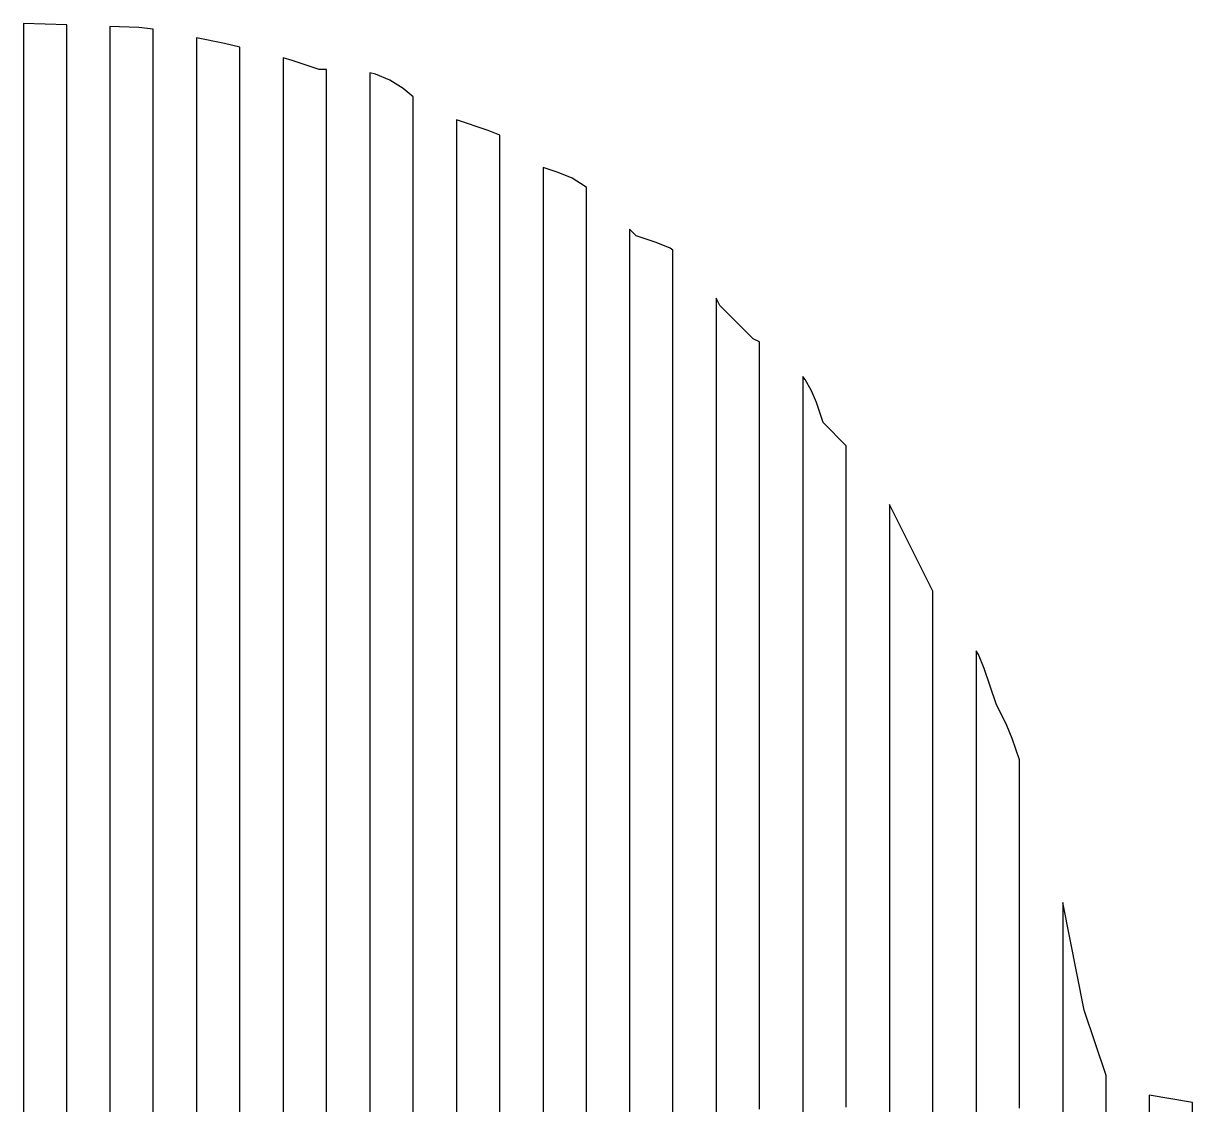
# Model space of a CAD drawing. Header units: metres. Extents: x -6 to 1890, y -8 to 898.
# Drawn here: x 1685.6 to 1793.6, y 642.5 to 742.4 of the extents above; entities that cross this region are included whole.
import ezdxf

# ---------------------------------------------------------------- set-up
doc = ezdxf.new("R2010")
doc.units = ezdxf.units.M
doc.layers.add('PASSADAS_COMPLETAS', color=1, linetype='CONTINUOUS')
doc.layers.add('PECAS_2D', color=3, linetype='CONTINUOUS')

msp = doc.modelspace()

# ---------------------------------------------------------------- linework, layer by layer
at = {"layer": 'PASSADAS_COMPLETAS'}
for points in [[(1689.578, 641.652), (1689.578, 642.942), (1689.578, 644.231), (1689.578, 645.521), (1689.578, 646.81), (1689.578, 648.1), (1689.578, 649.39), (1689.578, 650.679), (1689.578, 699.684), (1689.578, 700.973), (1689.578, 702.263), (1689.578, 703.553), (1689.578, 706.132), (1689.578, 708.711), (1689.578, 711.29), (1689.578, 713.869), (1689.578, 716.448), (1689.578, 719.028), (1689.578, 720.317), (1689.578, 722.896), (1689.578, 724.186), (1689.578, 725.476), (1689.578, 729.344), (1689.578, 730.634), (1689.578, 731.924), (1689.578, 733.213), (1689.578, 734.503), (1689.578, 735.792), (1689.578, 737.082), (1689.578, 738.372), (1689.578, 742.24), (1685.578, 742.383), (1685.578, 738.491), (1685.578, 737.194), (1685.578, 735.896), (1685.578, 734.599), (1685.578, 733.302), (1685.578, 732.004), (1685.578, 730.707), (1685.578, 728.112), (1685.578, 726.815), (1685.578, 725.517), (1685.578, 724.22), (1685.578, 722.923), (1685.578, 721.625), (1685.578, 720.328), (1685.578, 719.031), (1685.578, 716.436), (1685.578, 713.841), (1685.578, 712.544), (1685.578, 709.949), (1685.578, 707.354), (1685.578, 704.76), (1685.578, 703.462), (1685.578, 700.867), (1685.578, 654.162), (1685.578, 652.865), (1685.578, 651.568), (1685.578, 650.27), (1685.578, 648.973), (1685.578, 647.676), (1685.578, 646.378), (1685.578, 645.081), (1685.578, 637.297)], [(1697.578, 639.602), (1697.578, 644.779), (1697.578, 696.547), (1697.578, 697.842), (1697.578, 699.136), (1697.578, 700.43), (1697.578, 701.724), (1697.578, 704.313), (1697.578, 706.901), (1697.578, 709.49), (1697.578, 712.078), (1697.578, 714.666), (1697.578, 717.255), (1697.578, 719.843), (1697.578, 722.432), (1697.578, 723.726), (1697.578, 726.314), (1697.578, 728.903), (1697.578, 731.491), (1697.578, 732.785), (1697.578, 734.08), (1697.578, 736.668), (1697.578, 741.845), (1696.228, 742.003), (1693.578, 742.097), (1693.578, 738.223), (1693.578, 736.932), (1693.578, 735.641), (1693.578, 734.349), (1693.578, 733.058), (1693.578, 731.767), (1693.578, 730.475), (1693.578, 729.184), (1693.578, 727.892), (1693.578, 726.601), (1693.578, 724.018), (1693.578, 721.436), (1693.578, 718.853), (1693.578, 716.27), (1693.578, 713.687), (1693.578, 711.105), (1693.578, 708.522), (1693.578, 705.939), (1693.578, 703.356), (1693.578, 702.065), (1693.578, 700.774), (1693.578, 699.482), (1693.578, 698.191), (1693.578, 646.536), (1693.578, 645.245), (1693.578, 643.953), (1693.578, 642.662), (1693.578, 641.371)], [(1705.578, 625.074), (1705.578, 691.041), (1705.578, 692.335), (1705.578, 693.628), (1705.578, 694.922), (1705.578, 696.215), (1705.578, 698.802), (1705.578, 701.389), (1705.578, 703.976), (1705.578, 706.563), (1705.578, 709.15), (1705.578, 711.737), (1705.578, 714.324), (1705.578, 716.911), (1705.578, 719.498), (1705.578, 722.084), (1705.578, 724.671), (1705.578, 727.258), (1705.578, 729.845), (1705.578, 732.432), (1705.578, 733.726), (1705.578, 735.019), (1705.578, 740.193), (1704.151, 740.539), (1701.578, 741.054), (1701.578, 735.896), (1701.578, 734.607), (1701.578, 733.317), (1701.578, 732.028), (1701.578, 729.449), (1701.578, 728.159), (1701.578, 725.58), (1701.578, 723.001), (1701.578, 720.423), (1701.578, 717.844), (1701.578, 715.265), (1701.578, 712.686), (1701.578, 710.107), (1701.578, 707.528), (1701.578, 704.949), (1701.578, 702.37), (1701.578, 699.791), (1701.578, 698.502), (1701.578, 697.212), (1701.578, 695.923), (1701.578, 694.633), (1701.578, 632.739)], [(1713.578, 609.22), (1713.578, 685.277), (1713.578, 686.566), (1713.578, 687.855), (1713.578, 689.145), (1713.578, 690.434), (1713.578, 693.012), (1713.578, 695.59), (1713.578, 698.168), (1713.578, 700.747), (1713.578, 703.325), (1713.578, 705.903), (1713.578, 708.481), (1713.578, 711.059), (1713.578, 713.638), (1713.578, 716.216), (1713.578, 718.794), (1713.578, 721.372), (1713.578, 723.951), (1713.578, 726.529), (1713.578, 729.107), (1713.578, 731.685), (1713.578, 732.974), (1713.578, 738.131), (1712.891, 738.131), (1710.414, 738.956), (1709.578, 739.193), (1709.578, 734.009), (1709.578, 732.713), (1709.578, 730.12), (1709.578, 727.528), (1709.578, 724.936), (1709.578, 722.344), (1709.578, 719.751), (1709.578, 717.159), (1709.578, 714.567), (1709.578, 711.975), (1709.578, 709.382), (1709.578, 705.494), (1709.578, 702.902), (1709.578, 700.31), (1709.578, 697.717), (1709.578, 695.125), (1709.578, 693.829), (1709.578, 692.533), (1709.578, 691.237), (1709.578, 689.941), (1709.578, 688.645), (1709.578, 687.348), (1709.578, 612.174)], [(1721.578, 589.669), (1721.578, 677.482), (1721.578, 680.065), (1721.578, 681.356), (1721.578, 682.647), (1721.578, 685.23), (1721.578, 689.104), (1721.578, 691.687), (1721.578, 694.27), (1721.578, 696.852), (1721.578, 699.435), (1721.578, 702.018), (1721.578, 704.6), (1721.578, 707.183), (1721.578, 709.766), (1721.578, 712.349), (1721.578, 714.931), (1721.578, 717.514), (1721.578, 720.097), (1721.578, 722.679), (1721.578, 725.262), (1721.578, 727.845), (1721.578, 729.136), (1721.578, 730.428), (1721.578, 735.593), (1720.656, 736.382), (1719.432, 737.135), (1718.096, 737.688), (1717.578, 737.812), (1717.578, 731.322), (1717.578, 730.024), (1717.578, 727.428), (1717.578, 724.832), (1717.578, 722.236), (1717.578, 719.64), (1717.578, 717.044), (1717.578, 714.448), (1717.578, 711.852), (1717.578, 709.256), (1717.578, 706.66), (1717.578, 704.064), (1717.578, 701.468), (1717.578, 698.872), (1717.578, 696.276), (1717.578, 693.68), (1717.578, 691.084), (1717.578, 688.488), (1717.578, 687.19), (1717.578, 685.892), (1717.578, 684.594), (1717.578, 683.296), (1717.578, 681.997), (1717.578, 680.7), (1717.578, 595.031)], [(1729.578, 582.949), (1729.578, 668.516), (1729.578, 669.813), (1729.578, 671.109), (1729.578, 672.406), (1729.578, 673.702), (1729.578, 676.295), (1729.578, 678.888), (1729.578, 681.481), (1729.578, 684.074), (1729.578, 686.667), (1729.578, 689.26), (1729.578, 691.853), (1729.578, 695.742), (1729.578, 698.335), (1729.578, 700.928), (1729.578, 703.521), (1729.578, 706.114), (1729.578, 708.707), (1729.578, 711.3), (1729.578, 713.893), (1729.578, 716.486), (1729.578, 719.079), (1729.578, 721.672), (1729.578, 724.265), (1729.578, 725.561), (1729.578, 732.044), (1728.511, 732.493), (1725.578, 733.471), (1725.578, 728.31), (1725.578, 727.02), (1725.578, 724.439), (1725.578, 721.858), (1725.578, 719.278), (1725.578, 716.697), (1725.578, 714.117), (1725.578, 711.536), (1725.578, 708.956), (1725.578, 706.375), (1725.578, 703.794), (1725.578, 699.924), (1725.578, 697.343), (1725.578, 694.763), (1725.578, 692.182), (1725.578, 689.601), (1725.578, 687.021), (1725.578, 684.44), (1725.578, 681.86), (1725.578, 679.279), (1725.578, 677.989), (1725.578, 676.699), (1725.578, 674.118), (1725.578, 585.089)], [(1737.578, 583.624), (1737.578, 656.075), (1737.578, 657.369), (1737.578, 658.663), (1737.578, 659.957), (1737.578, 661.251), (1737.578, 663.838), (1737.578, 666.426), (1737.578, 669.013), (1737.578, 671.601), (1737.578, 675.482), (1737.578, 678.07), (1737.578, 680.657), (1737.578, 683.245), (1737.578, 685.832), (1737.578, 688.42), (1737.578, 691.008), (1737.578, 693.595), (1737.578, 696.183), (1737.578, 698.77), (1737.578, 701.358), (1737.578, 703.945), (1737.578, 706.533), (1737.578, 709.121), (1737.578, 711.708), (1737.578, 715.589), (1737.578, 718.177), (1737.578, 719.471), (1737.578, 720.765), (1737.578, 727.233), (1737.466, 727.329), (1736.266, 728.071), (1734.974, 728.616), (1733.578, 729.081), (1733.578, 723.889), (1733.578, 722.591), (1733.578, 719.995), (1733.578, 717.399), (1733.578, 714.803), (1733.578, 712.207), (1733.578, 709.611), (1733.578, 707.015), (1733.578, 704.419), (1733.578, 701.823), (1733.578, 699.227), (1733.578, 696.631), (1733.578, 694.035), (1733.578, 691.439), (1733.578, 688.843), (1733.578, 686.247), (1733.578, 682.353), (1733.578, 679.757), (1733.578, 677.161), (1733.578, 674.565), (1733.578, 671.969), (1733.578, 669.373), (1733.578, 668.075), (1733.578, 666.777), (1733.578, 665.479), (1733.578, 664.181), (1733.578, 662.883), (1733.578, 661.585), (1733.578, 581.109)], [(1745.578, 641.305), (1745.578, 642.598), (1745.578, 643.89), (1745.578, 646.476), (1745.578, 649.061), (1745.578, 651.646), (1745.578, 655.524), (1745.578, 658.109), (1745.578, 660.694), (1745.578, 663.279), (1745.578, 665.864), (1745.578, 668.449), (1745.578, 671.034), (1745.578, 673.62), (1745.578, 676.205), (1745.578, 678.79), (1745.578, 681.375), (1745.578, 683.96), (1745.578, 686.545), (1745.578, 689.13), (1745.578, 691.716), (1745.578, 694.301), (1745.578, 698.179), (1745.578, 700.764), (1745.578, 703.349), (1745.578, 705.934), (1745.578, 708.519), (1745.578, 711.104), (1745.578, 712.397), (1745.578, 713.689), (1745.578, 721.445), (1745.322, 721.604), (1744.022, 722.152), (1742.182, 722.766), (1741.578, 723.37), (1741.578, 716.914), (1741.578, 715.623), (1741.578, 713.041), (1741.578, 710.458), (1741.578, 707.876), (1741.578, 705.294), (1741.578, 702.711), (1741.578, 700.129), (1741.578, 697.547), (1741.578, 694.964), (1741.578, 692.382), (1741.578, 689.799), (1741.578, 687.217), (1741.578, 684.635), (1741.578, 682.052), (1741.578, 678.179), (1741.578, 675.596), (1741.578, 673.014), (1741.578, 670.432), (1741.578, 667.849), (1741.578, 665.267), (1741.578, 662.685), (1741.578, 660.102), (1741.578, 657.52), (1741.578, 654.938), (1741.578, 653.646), (1741.578, 652.355), (1741.578, 651.064), (1741.578, 649.773), (1741.578, 648.482), (1741.578, 647.191), (1741.578, 645.899), (1741.578, 643.317), (1741.578, 578.758)], [(1753.578, 642.068), (1753.578, 644.646), (1753.578, 647.223), (1753.578, 649.801), (1753.578, 652.379), (1753.578, 654.956), (1753.578, 657.534), (1753.578, 660.112), (1753.578, 662.689), (1753.578, 665.267), (1753.578, 667.844), (1753.578, 670.422), (1753.578, 673), (1753.578, 675.577), (1753.578, 678.155), (1753.578, 680.732), (1753.578, 684.599), (1753.578, 687.177), (1753.578, 689.754), (1753.578, 692.332), (1753.578, 694.909), (1753.578, 697.487), (1753.578, 700.065), (1753.578, 702.642), (1753.578, 703.931), (1753.578, 705.22), (1753.578, 712.953), (1752.998, 713.243), (1749.916, 716.325), (1749.578, 717.001), (1749.578, 710.528), (1749.578, 709.233), (1749.578, 706.644), (1749.578, 704.055), (1749.578, 701.466), (1749.578, 698.877), (1749.578, 696.287), (1749.578, 693.698), (1749.578, 691.109), (1749.578, 688.52), (1749.578, 685.931), (1749.578, 682.047), (1749.578, 679.458), (1749.578, 676.869), (1749.578, 674.279), (1749.578, 671.69), (1749.578, 669.101), (1749.578, 666.512), (1749.578, 663.923), (1749.578, 661.334), (1749.578, 658.744), (1749.578, 656.155), (1749.578, 653.566), (1749.578, 650.977), (1749.578, 648.388), (1749.578, 645.798), (1749.578, 643.209), (1749.578, 640.62)], [(1761.578, 642.273), (1761.578, 644.873), (1761.578, 647.473), (1761.578, 650.073), (1761.578, 652.672), (1761.578, 655.272), (1761.578, 657.872), (1761.578, 660.472), (1761.578, 663.072), (1761.578, 665.672), (1761.578, 668.272), (1761.578, 670.872), (1761.578, 673.472), (1761.578, 676.071), (1761.578, 678.671), (1761.578, 681.271), (1761.578, 683.871), (1761.578, 686.471), (1761.578, 689.071), (1761.578, 691.671), (1761.578, 692.971), (1761.578, 694.271), (1761.578, 703.37), (1759.439, 705.509), (1758.826, 707.349), (1758.384, 708.436), (1757.795, 709.474), (1757.578, 709.76), (1757.578, 700.726), (1757.578, 699.436), (1757.578, 695.565), (1757.578, 692.984), (1757.578, 690.403), (1757.578, 687.822), (1757.578, 685.241), (1757.578, 682.66), (1757.578, 680.079), (1757.578, 677.498), (1757.578, 674.917), (1757.578, 672.336), (1757.578, 668.465), (1757.578, 665.884), (1757.578, 663.303), (1757.578, 660.722), (1757.578, 658.141), (1757.578, 655.56), (1757.578, 652.979), (1757.578, 650.399), (1757.578, 647.818), (1757.578, 645.237), (1757.578, 642.656), (1757.578, 640.075)], [(1769.578, 640.568), (1769.578, 643.165), (1769.578, 645.763), (1769.578, 648.361), (1769.578, 650.959), (1769.578, 653.557), (1769.578, 656.155), (1769.578, 658.753), (1769.578, 661.351), (1769.578, 663.948), (1769.578, 666.546), (1769.578, 669.144), (1769.578, 671.742), (1769.578, 674.34), (1769.578, 676.938), (1769.578, 678.237), (1769.578, 679.536), (1769.578, 689.927), (1765.578, 697.927), (1765.578, 687.606), (1765.578, 686.316), (1765.578, 683.736), (1765.578, 681.156), (1765.578, 678.576), (1765.578, 675.995), (1765.578, 673.415), (1765.578, 670.835), (1765.578, 666.965), (1765.578, 664.385), (1765.578, 661.804), (1765.578, 659.224), (1765.578, 656.644), (1765.578, 654.064), (1765.578, 651.484), (1765.578, 648.903), (1765.578, 646.323), (1765.578, 643.743), (1765.578, 641.163)], [(1777.578, 642.177), (1777.578, 646.039), (1777.578, 648.614), (1777.578, 651.188), (1777.578, 652.476), (1777.578, 653.763), (1777.578, 674.36), (1776.922, 676.326), (1776.429, 677.518), (1775.425, 679.525), (1774.337, 682.789), (1773.793, 684.081), (1773.578, 684.429), (1773.578, 668.934), (1773.578, 667.643), (1773.578, 665.06), (1773.578, 662.478), (1773.578, 659.896), (1773.578, 657.313), (1773.578, 654.731), (1773.578, 652.148), (1773.578, 649.566), (1773.578, 646.983), (1773.578, 644.401), (1773.578, 641.819)], [(1785.578, 639.985), (1785.578, 645.189), (1783.565, 651.229), (1781.578, 661.162), (1781.578, 640.488)], [(1793.578, 637.521), (1793.578, 642.697), (1789.578, 643.364), (1789.578, 639.478)]]:
    msp.add_lwpolyline(points, dxfattribs=at)
at = {"layer": 'PECAS_2D'}
for points in [[(1689.578, 641.652), (1689.578, 642.942), (1689.578, 644.231), (1689.578, 645.521), (1689.578, 646.81), (1689.578, 648.1), (1689.578, 649.39), (1689.578, 650.679), (1689.578, 699.684), (1689.578, 700.973), (1689.578, 702.263), (1689.578, 703.553), (1689.578, 706.132), (1689.578, 708.711), (1689.578, 711.29), (1689.578, 713.869), (1689.578, 716.448), (1689.578, 719.028), (1689.578, 720.317), (1689.578, 722.896), (1689.578, 724.186), (1689.578, 725.476), (1689.578, 729.344), (1689.578, 730.634), (1689.578, 731.924), (1689.578, 733.213), (1689.578, 734.503), (1689.578, 735.792), (1689.578, 737.082), (1689.578, 738.372), (1689.578, 742.24), (1685.578, 742.383), (1685.578, 738.491), (1685.578, 737.194), (1685.578, 735.896), (1685.578, 734.599), (1685.578, 733.302), (1685.578, 732.004), (1685.578, 730.707), (1685.578, 728.112), (1685.578, 726.815), (1685.578, 725.517), (1685.578, 724.22), (1685.578, 722.923), (1685.578, 721.625), (1685.578, 720.328), (1685.578, 719.031), (1685.578, 716.436), (1685.578, 713.841), (1685.578, 712.544), (1685.578, 709.949), (1685.578, 707.354), (1685.578, 704.76), (1685.578, 703.462), (1685.578, 700.867), (1685.578, 654.162), (1685.578, 652.865), (1685.578, 651.568), (1685.578, 650.27), (1685.578, 648.973), (1685.578, 647.676), (1685.578, 646.378), (1685.578, 645.081), (1685.578, 637.297)], [(1697.578, 639.602), (1697.578, 644.779), (1697.578, 696.547), (1697.578, 697.842), (1697.578, 699.136), (1697.578, 700.43), (1697.578, 701.724), (1697.578, 704.313), (1697.578, 706.901), (1697.578, 709.49), (1697.578, 712.078), (1697.578, 714.666), (1697.578, 717.255), (1697.578, 719.843), (1697.578, 722.432), (1697.578, 723.726), (1697.578, 726.314), (1697.578, 728.903), (1697.578, 731.491), (1697.578, 732.785), (1697.578, 734.08), (1697.578, 736.668), (1697.578, 741.845), (1696.228, 742.003), (1693.578, 742.097), (1693.578, 738.223), (1693.578, 736.932), (1693.578, 735.641), (1693.578, 734.349), (1693.578, 733.058), (1693.578, 731.767), (1693.578, 730.475), (1693.578, 729.184), (1693.578, 727.892), (1693.578, 726.601), (1693.578, 724.018), (1693.578, 721.436), (1693.578, 718.853), (1693.578, 716.27), (1693.578, 713.687), (1693.578, 711.105), (1693.578, 708.522), (1693.578, 705.939), (1693.578, 703.356), (1693.578, 702.065), (1693.578, 700.774), (1693.578, 699.482), (1693.578, 698.191), (1693.578, 646.536), (1693.578, 645.245), (1693.578, 643.953), (1693.578, 642.662), (1693.578, 641.371)], [(1705.578, 625.074), (1705.578, 691.041), (1705.578, 692.335), (1705.578, 693.628), (1705.578, 694.922), (1705.578, 696.215), (1705.578, 698.802), (1705.578, 701.389), (1705.578, 703.976), (1705.578, 706.563), (1705.578, 709.15), (1705.578, 711.737), (1705.578, 714.324), (1705.578, 716.911), (1705.578, 719.498), (1705.578, 722.084), (1705.578, 724.671), (1705.578, 727.258), (1705.578, 729.845), (1705.578, 732.432), (1705.578, 733.726), (1705.578, 735.019), (1705.578, 740.193), (1704.151, 740.539), (1701.578, 741.054), (1701.578, 735.896), (1701.578, 734.607), (1701.578, 733.317), (1701.578, 732.028), (1701.578, 729.449), (1701.578, 728.159), (1701.578, 725.58), (1701.578, 723.001), (1701.578, 720.423), (1701.578, 717.844), (1701.578, 715.265), (1701.578, 712.686), (1701.578, 710.107), (1701.578, 707.528), (1701.578, 704.949), (1701.578, 702.37), (1701.578, 699.791), (1701.578, 698.502), (1701.578, 697.212), (1701.578, 695.923), (1701.578, 694.633), (1701.578, 632.739)], [(1713.578, 609.22), (1713.578, 685.277), (1713.578, 686.566), (1713.578, 687.855), (1713.578, 689.145), (1713.578, 690.434), (1713.578, 693.012), (1713.578, 695.59), (1713.578, 698.168), (1713.578, 700.747), (1713.578, 703.325), (1713.578, 705.903), (1713.578, 708.481), (1713.578, 711.059), (1713.578, 713.638), (1713.578, 716.216), (1713.578, 718.794), (1713.578, 721.372), (1713.578, 723.951), (1713.578, 726.529), (1713.578, 729.107), (1713.578, 731.685), (1713.578, 732.974), (1713.578, 738.131), (1712.891, 738.131), (1710.414, 738.956), (1709.578, 739.193), (1709.578, 734.009), (1709.578, 732.713), (1709.578, 730.12), (1709.578, 727.528), (1709.578, 724.936), (1709.578, 722.344), (1709.578, 719.751), (1709.578, 717.159), (1709.578, 714.567), (1709.578, 711.975), (1709.578, 709.382), (1709.578, 705.494), (1709.578, 702.902), (1709.578, 700.31), (1709.578, 697.717), (1709.578, 695.125), (1709.578, 693.829), (1709.578, 692.533), (1709.578, 691.237), (1709.578, 689.941), (1709.578, 688.645), (1709.578, 687.348), (1709.578, 612.174)], [(1721.578, 589.669), (1721.578, 677.482), (1721.578, 680.065), (1721.578, 681.356), (1721.578, 682.647), (1721.578, 685.23), (1721.578, 689.104), (1721.578, 691.687), (1721.578, 694.27), (1721.578, 696.852), (1721.578, 699.435), (1721.578, 702.018), (1721.578, 704.6), (1721.578, 707.183), (1721.578, 709.766), (1721.578, 712.349), (1721.578, 714.931), (1721.578, 717.514), (1721.578, 720.097), (1721.578, 722.679), (1721.578, 725.262), (1721.578, 727.845), (1721.578, 729.136), (1721.578, 730.428), (1721.578, 735.593), (1720.656, 736.382), (1719.432, 737.135), (1718.096, 737.688), (1717.578, 737.812), (1717.578, 731.322), (1717.578, 730.024), (1717.578, 727.428), (1717.578, 724.832), (1717.578, 722.236), (1717.578, 719.64), (1717.578, 717.044), (1717.578, 714.448), (1717.578, 711.852), (1717.578, 709.256), (1717.578, 706.66), (1717.578, 704.064), (1717.578, 701.468), (1717.578, 698.872), (1717.578, 696.276), (1717.578, 693.68), (1717.578, 691.084), (1717.578, 688.488), (1717.578, 687.19), (1717.578, 685.892), (1717.578, 684.594), (1717.578, 683.296), (1717.578, 681.997), (1717.578, 680.7), (1717.578, 595.031)], [(1729.578, 582.949), (1729.578, 668.516), (1729.578, 669.813), (1729.578, 671.109), (1729.578, 672.406), (1729.578, 673.702), (1729.578, 676.295), (1729.578, 678.888), (1729.578, 681.481), (1729.578, 684.074), (1729.578, 686.667), (1729.578, 689.26), (1729.578, 691.853), (1729.578, 695.742), (1729.578, 698.335), (1729.578, 700.928), (1729.578, 703.521), (1729.578, 706.114), (1729.578, 708.707), (1729.578, 711.3), (1729.578, 713.893), (1729.578, 716.486), (1729.578, 719.079), (1729.578, 721.672), (1729.578, 724.265), (1729.578, 725.561), (1729.578, 732.044), (1728.511, 732.493), (1725.578, 733.471), (1725.578, 728.31), (1725.578, 727.02), (1725.578, 724.439), (1725.578, 721.858), (1725.578, 719.278), (1725.578, 716.697), (1725.578, 714.117), (1725.578, 711.536), (1725.578, 708.956), (1725.578, 706.375), (1725.578, 703.794), (1725.578, 699.924), (1725.578, 697.343), (1725.578, 694.763), (1725.578, 692.182), (1725.578, 689.601), (1725.578, 687.021), (1725.578, 684.44), (1725.578, 681.86), (1725.578, 679.279), (1725.578, 677.989), (1725.578, 676.699), (1725.578, 674.118), (1725.578, 585.089)], [(1737.578, 583.624), (1737.578, 656.075), (1737.578, 657.369), (1737.578, 658.663), (1737.578, 659.957), (1737.578, 661.251), (1737.578, 663.838), (1737.578, 666.426), (1737.578, 669.013), (1737.578, 671.601), (1737.578, 675.482), (1737.578, 678.07), (1737.578, 680.657), (1737.578, 683.245), (1737.578, 685.832), (1737.578, 688.42), (1737.578, 691.008), (1737.578, 693.595), (1737.578, 696.183), (1737.578, 698.77), (1737.578, 701.358), (1737.578, 703.945), (1737.578, 706.533), (1737.578, 709.121), (1737.578, 711.708), (1737.578, 715.589), (1737.578, 718.177), (1737.578, 719.471), (1737.578, 720.765), (1737.578, 727.233), (1737.466, 727.329), (1736.266, 728.071), (1734.974, 728.616), (1733.578, 729.081), (1733.578, 723.889), (1733.578, 722.591), (1733.578, 719.995), (1733.578, 717.399), (1733.578, 714.803), (1733.578, 712.207), (1733.578, 709.611), (1733.578, 707.015), (1733.578, 704.419), (1733.578, 701.823), (1733.578, 699.227), (1733.578, 696.631), (1733.578, 694.035), (1733.578, 691.439), (1733.578, 688.843), (1733.578, 686.247), (1733.578, 682.353), (1733.578, 679.757), (1733.578, 677.161), (1733.578, 674.565), (1733.578, 671.969), (1733.578, 669.373), (1733.578, 668.075), (1733.578, 666.777), (1733.578, 665.479), (1733.578, 664.181), (1733.578, 662.883), (1733.578, 661.585), (1733.578, 581.109)], [(1745.578, 641.305), (1745.578, 642.598), (1745.578, 643.89), (1745.578, 646.476), (1745.578, 649.061), (1745.578, 651.646), (1745.578, 655.524), (1745.578, 658.109), (1745.578, 660.694), (1745.578, 663.279), (1745.578, 665.864), (1745.578, 668.449), (1745.578, 671.034), (1745.578, 673.62), (1745.578, 676.205), (1745.578, 678.79), (1745.578, 681.375), (1745.578, 683.96), (1745.578, 686.545), (1745.578, 689.13), (1745.578, 691.716), (1745.578, 694.301), (1745.578, 698.179), (1745.578, 700.764), (1745.578, 703.349), (1745.578, 705.934), (1745.578, 708.519), (1745.578, 711.104), (1745.578, 712.397), (1745.578, 713.689), (1745.578, 721.445), (1745.322, 721.604), (1744.022, 722.152), (1742.182, 722.766), (1741.578, 723.37), (1741.578, 716.914), (1741.578, 715.623), (1741.578, 713.041), (1741.578, 710.458), (1741.578, 707.876), (1741.578, 705.294), (1741.578, 702.711), (1741.578, 700.129), (1741.578, 697.547), (1741.578, 694.964), (1741.578, 692.382), (1741.578, 689.799), (1741.578, 687.217), (1741.578, 684.635), (1741.578, 682.052), (1741.578, 678.179), (1741.578, 675.596), (1741.578, 673.014), (1741.578, 670.432), (1741.578, 667.849), (1741.578, 665.267), (1741.578, 662.685), (1741.578, 660.102), (1741.578, 657.52), (1741.578, 654.938), (1741.578, 653.646), (1741.578, 652.355), (1741.578, 651.064), (1741.578, 649.773), (1741.578, 648.482), (1741.578, 647.191), (1741.578, 645.899), (1741.578, 643.317), (1741.578, 578.758)], [(1753.578, 642.068), (1753.578, 644.646), (1753.578, 647.223), (1753.578, 649.801), (1753.578, 652.379), (1753.578, 654.956), (1753.578, 657.534), (1753.578, 660.112), (1753.578, 662.689), (1753.578, 665.267), (1753.578, 667.844), (1753.578, 670.422), (1753.578, 673), (1753.578, 675.577), (1753.578, 678.155), (1753.578, 680.732), (1753.578, 684.599), (1753.578, 687.177), (1753.578, 689.754), (1753.578, 692.332), (1753.578, 694.909), (1753.578, 697.487), (1753.578, 700.065), (1753.578, 702.642), (1753.578, 703.931), (1753.578, 705.22), (1753.578, 712.953), (1752.998, 713.243), (1749.916, 716.325), (1749.578, 717.001), (1749.578, 710.528), (1749.578, 709.233), (1749.578, 706.644), (1749.578, 704.055), (1749.578, 701.466), (1749.578, 698.877), (1749.578, 696.287), (1749.578, 693.698), (1749.578, 691.109), (1749.578, 688.52), (1749.578, 685.931), (1749.578, 682.047), (1749.578, 679.458), (1749.578, 676.869), (1749.578, 674.279), (1749.578, 671.69), (1749.578, 669.101), (1749.578, 666.512), (1749.578, 663.923), (1749.578, 661.334), (1749.578, 658.744), (1749.578, 656.155), (1749.578, 653.566), (1749.578, 650.977), (1749.578, 648.388), (1749.578, 645.798), (1749.578, 643.209), (1749.578, 640.62)], [(1761.578, 642.273), (1761.578, 644.873), (1761.578, 647.473), (1761.578, 650.073), (1761.578, 652.672), (1761.578, 655.272), (1761.578, 657.872), (1761.578, 660.472), (1761.578, 663.072), (1761.578, 665.672), (1761.578, 668.272), (1761.578, 670.872), (1761.578, 673.472), (1761.578, 676.071), (1761.578, 678.671), (1761.578, 681.271), (1761.578, 683.871), (1761.578, 686.471), (1761.578, 689.071), (1761.578, 691.671), (1761.578, 692.971), (1761.578, 694.271), (1761.578, 703.37), (1759.439, 705.509), (1758.826, 707.349), (1758.384, 708.436), (1757.795, 709.474), (1757.578, 709.76), (1757.578, 700.726), (1757.578, 699.436), (1757.578, 695.565), (1757.578, 692.984), (1757.578, 690.403), (1757.578, 687.822), (1757.578, 685.241), (1757.578, 682.66), (1757.578, 680.079), (1757.578, 677.498), (1757.578, 674.917), (1757.578, 672.336), (1757.578, 668.465), (1757.578, 665.884), (1757.578, 663.303), (1757.578, 660.722), (1757.578, 658.141), (1757.578, 655.56), (1757.578, 652.979), (1757.578, 650.399), (1757.578, 647.818), (1757.578, 645.237), (1757.578, 642.656), (1757.578, 640.075)], [(1769.578, 640.568), (1769.578, 643.165), (1769.578, 645.763), (1769.578, 648.361), (1769.578, 650.959), (1769.578, 653.557), (1769.578, 656.155), (1769.578, 658.753), (1769.578, 661.351), (1769.578, 663.948), (1769.578, 666.546), (1769.578, 669.144), (1769.578, 671.742), (1769.578, 674.34), (1769.578, 676.938), (1769.578, 678.237), (1769.578, 679.536), (1769.578, 689.927), (1765.578, 697.927), (1765.578, 687.606), (1765.578, 686.316), (1765.578, 683.736), (1765.578, 681.156), (1765.578, 678.576), (1765.578, 675.995), (1765.578, 673.415), (1765.578, 670.835), (1765.578, 666.965), (1765.578, 664.385), (1765.578, 661.804), (1765.578, 659.224), (1765.578, 656.644), (1765.578, 654.064), (1765.578, 651.484), (1765.578, 648.903), (1765.578, 646.323), (1765.578, 643.743), (1765.578, 641.163)], [(1777.578, 642.177), (1777.578, 646.039), (1777.578, 648.614), (1777.578, 651.188), (1777.578, 652.476), (1777.578, 653.763), (1777.578, 674.36), (1776.922, 676.326), (1776.429, 677.518), (1775.425, 679.525), (1774.337, 682.789), (1773.793, 684.081), (1773.578, 684.429), (1773.578, 668.934), (1773.578, 667.643), (1773.578, 665.06), (1773.578, 662.478), (1773.578, 659.896), (1773.578, 657.313), (1773.578, 654.731), (1773.578, 652.148), (1773.578, 649.566), (1773.578, 646.983), (1773.578, 644.401), (1773.578, 641.819)], [(1785.578, 639.985), (1785.578, 645.189), (1783.565, 651.229), (1781.578, 661.162), (1781.578, 640.488)], [(1793.578, 637.521), (1793.578, 642.697), (1789.578, 643.364), (1789.578, 639.478)]]:
    msp.add_lwpolyline(points, dxfattribs=at)

doc.saveas('drawing.dxf')
